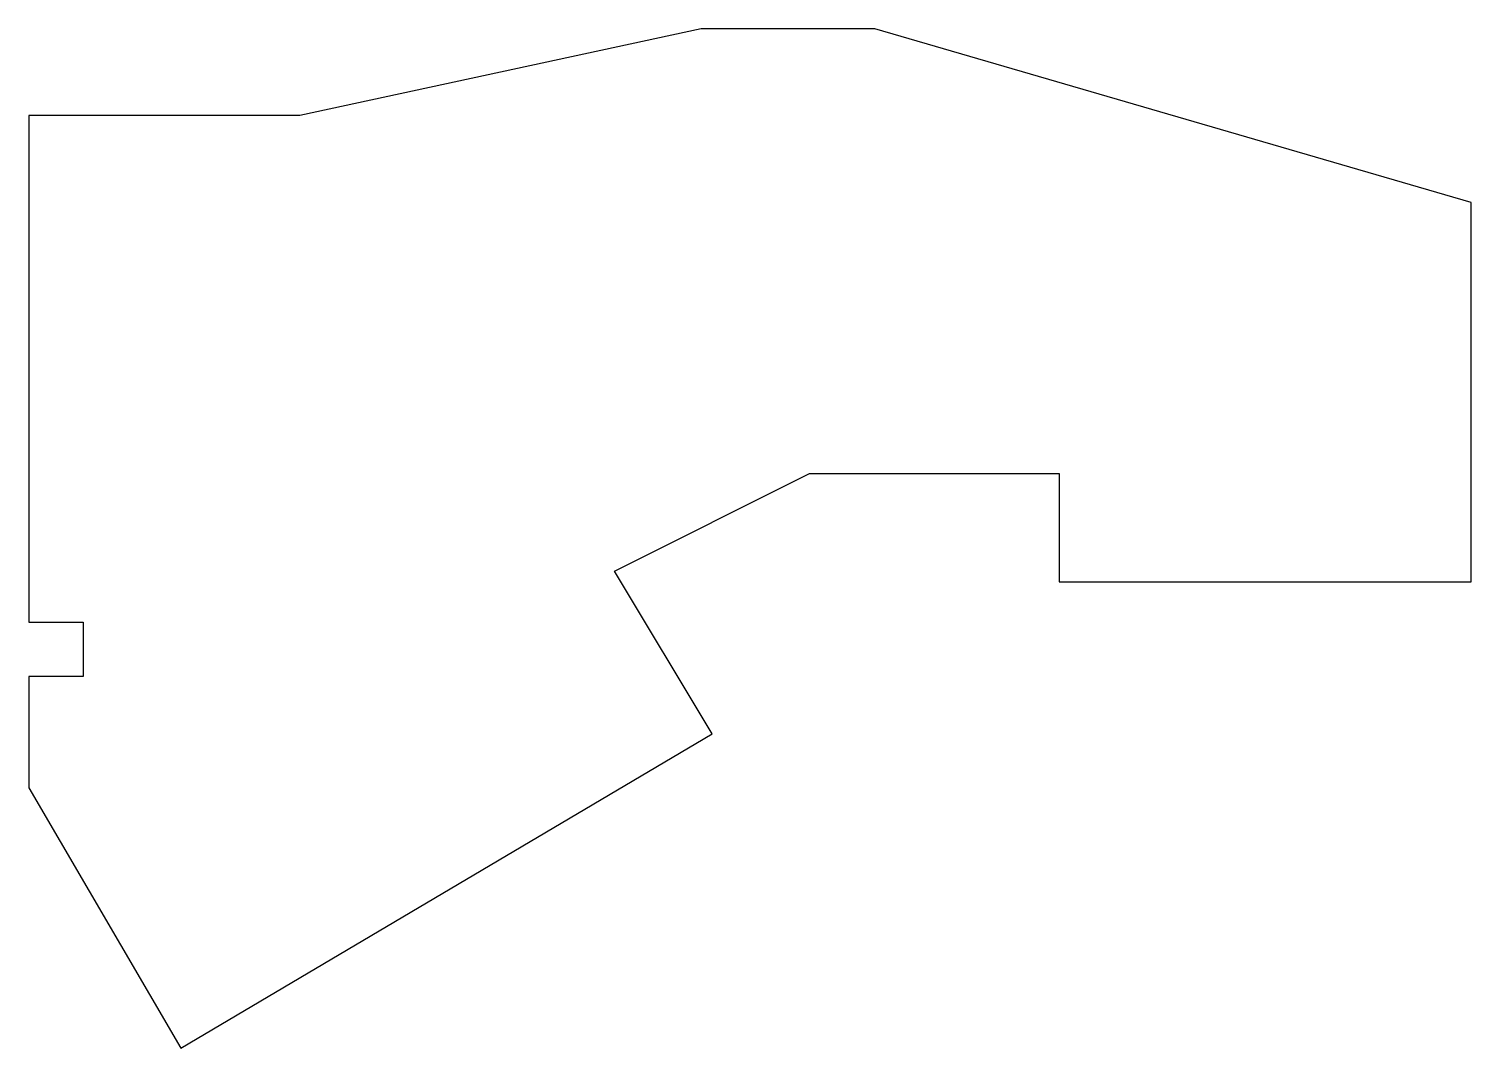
# Model space of a CAD drawing. Header units: metres. Extents: x 0 to 133, y -94 to 0.
import ezdxf

# ---------------------------------------------------------------- set-up
doc = ezdxf.new("R2010")
doc.units = ezdxf.units.M

msp = doc.modelspace()

# ---------------------------------------------------------------- linework, layer by layer
at = {"layer": 'Edge_Cuts'}
for p, q in [((62, 0), (25, -8)), ((78, 0), (62, 0)), ((133, -16), (78, 0)), ((25, -8), (0, -8)), ((0, -8), (0, -54.715)), ((133, -51), (133, -16)), ((54, -50), (72, -41)), ((72, -41), (95, -41)), ((95, -41), (95, -51)), ((63, -65), (54, -50)), ((95, -51), (133, -51)), ((0, -54.715), (5, -54.715)), ((5, -54.715), (5, -59.715)), ((5, -59.715), (0, -59.715)), ((0, -59.715), (0, -70)), ((14, -94), (63, -65)), ((0, -70), (14, -94))]:
    msp.add_line(p, q, dxfattribs=at)

doc.saveas('drawing.dxf')
